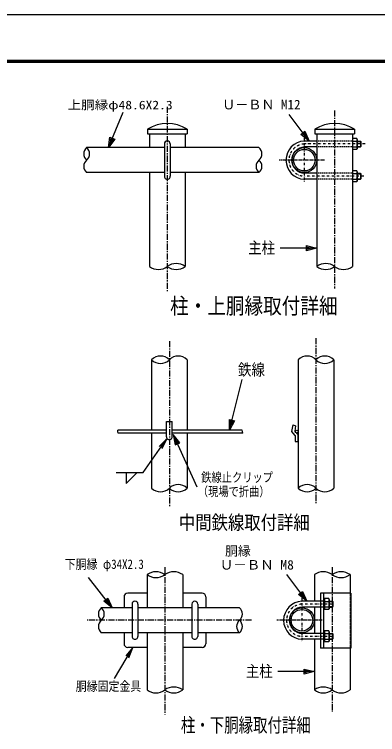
# Model space of a CAD drawing. Units: millimetres, scale not verified. Extents: x -4455 to 4455, y -3150 to 3150.
# Drawn here: x 788 to 2274, y 204 to 3150 of the extents above; entities that cross this region are included whole.
import ezdxf
from ezdxf.enums import TextEntityAlignment as Align

# ---------------------------------------------------------------- set-up
doc = ezdxf.new("R2010")
doc.units = ezdxf.units.MM
doc.header["$LTSCALE"] = 20
for name, pattern in [('USER1', [2, 1.25, -0.25, 0.25, -0.25]), ('USER2', [0.375, 0.25, -0.125]), ('USER3', [1.01, 0.5, -0.25, 0.01, -0.25]), ('USER4', [1.125, 0.75, -0.125, 0.125, -0.125])]:
    doc.linetypes.add(name, pattern=pattern)
for name, color, linetype, lineweight in [('0-1_1', 7, 'Continuous', 25), ('0-2_0', 7, 'Continuous', 25), ('0-4_EXTCNT-L', 2, 'Continuous', 25), ('0-8_WAKU', 7, 'Continuous', 25)]:
    doc.layers.add(name, color=color, linetype=linetype, lineweight=lineweight)
doc.styles.add('ＭＳ ゴシック', font='')
doc.styles.get('ＭＳ ゴシック').set_extended_font_data('MS Gothic')

# ---------------------------------------------------------------- blocks, each defined once
blk = doc.blocks.new('C0')
at = {"layer": '0-1_1', "color": 4}
blk.add_line((18778.7, 34280.4), (19470.5, 37042.5), dxfattribs=at)
blk.add_lwpolyline([(19050.6, 34789.6), (18778.7, 34280.4), (18779, 34857.6)], close=True, dxfattribs=at)
blk.add_lwpolyline([(18982.7, 34806.6), (18846.7, 34552), (18846.9, 34840.6)], dxfattribs=at)
blk = doc.blocks.new('C2')
at = {"layer": '0-1_1', "color": 4}
blk.add_line((30889.1, 37390.3), (31690.8, 39323.4), dxfattribs=at)
blk.add_lwpolyline([(31232.9, 37854), (30889.1, 37390.3), (30974.3, 37961.2)], close=True, dxfattribs=at)
blk.add_lwpolyline([(31168.3, 37880.8), (30996.3, 37648.9), (31038.9, 37934.4)], dxfattribs=at)
blk = doc.blocks.new('C3')
at = {"layer": '0-1_1', "color": 4}
blk.add_line((44336.5, 37750.3), (43250.4, 39198.8), dxfattribs=at)
blk.add_lwpolyline([(44112.6, 38282.3), (44336.5, 37750.3), (43888.5, 38114.4)], close=True, dxfattribs=at)
blk.add_lwpolyline([(44056.6, 38240.3), (44168.5, 37974.3), (43944.5, 38156.3)], dxfattribs=at)
blk = doc.blocks.new('C4')
at = {"layer": '0-1_1', "color": 4}
blk.add_line((44756.8, 31910.3), (42756.8, 31910.3), dxfattribs=at)
blk.add_lwpolyline([(44196.8, 32050.3), (44756.8, 31910.3), (44196.8, 31770.3)], close=True, dxfattribs=at)
blk.add_lwpolyline([(44196.8, 31980.3), (44476.8, 31910.3), (44196.8, 31840.3)], dxfattribs=at)
blk = doc.blocks.new('C1')
at = {"layer": '0-1_1', "color": 4}
blk.add_line((20884.6, 33807.2), (19601.4, 30951), dxfattribs=at)
blk.add_lwpolyline([(20527.4, 33353.8), (20884.6, 33807.2), (20782.8, 33239)], close=True, dxfattribs=at)
blk.add_lwpolyline([(20591.2, 33325.1), (20769.8, 33551.8), (20719, 33267.7)], dxfattribs=at)
blk = doc.blocks.new('DARROWS')
at = {"layer": '0-2_0', "color": 2}
blk.add_line((0, 0), (-19.982, 0), dxfattribs=at)
blk.add_lwpolyline([(-20, -3.333), (0, 0), (-20, 3.333)], dxfattribs=at)

msp = doc.modelspace()

# ---------------------------------------------------------------- linework, layer by layer
at = {"layer": '0-1_1', "color": 4, "linetype": 'USER1'}
for p, q in [((1413.36, 2772.51), (1413.36, 2018.39)), ((2097.96, 2757.48), (2097.96, 2028.8)), ((1421.81, 1814.08), (1421.81, 1135.2)), ((2021.81, 1825.79), (2021.81, 1145.9)), ((1403.54, 888.58), (1403.54, 286.45)), ((2088.14, 888.58), (2088.14, 296.86)), ((1758, 672.06), (1085, 672.06))]:
    msp.add_line(p, q, dxfattribs=at)
at = {"layer": '0-1_1'}
for p, q in [((1332.36, 2680), (1494.36, 2680)), ((1332.36, 2680), (1332.36, 2662)), ((1332.36, 2662), (1494.36, 2662)), ((1340.46, 2662), (1340.46, 2605)), ((1486.26, 2662), (1486.26, 2605)), ((1494.36, 2680), (1494.36, 2662)), ((2016.96, 2680), (2016.96, 2662)), ((2016.96, 2662), (2178.96, 2662)), ((2025.06, 2662), (2025.06, 2119)), ((2170.86, 2662), (2170.86, 2119)), ((2025.06, 2632), (1974.06, 2632)), ((2188.63, 2642.5), (2170.86, 2642.5)), ((2170.86, 2642.5), (2170.86, 2597.5)), ((2170.86, 2631.24), (2188.63, 2631.24)), ((2190.36, 2638.75), (2188.63, 2642.5)), ((2190.36, 2632), (2203.56, 2632)), ((2203.56, 2632), (2203.56, 2608)), ((2203.56, 2632), (2205.36, 2630.2)), ((2205.36, 2630.2), (2205.36, 2609.8)), ((1401.36, 2605), (1083.36, 2605)), ((1401.36, 2620), (1401.36, 2488)), ((1425.36, 2620), (1425.36, 2488)), ((1788.36, 2605), (1425.36, 2605)), ((2025.06, 2608), (1974.06, 2608)), ((2170.86, 2608.76), (2188.63, 2608.76)), ((2190.36, 2608), (2203.56, 2608)), ((2205.36, 2609.8), (2203.56, 2608)), ((2188.63, 2510.5), (2170.86, 2510.5)), ((2170.86, 2510.5), (2170.86, 2465.5)), ((2190.36, 2506.75), (2188.63, 2510.5)), ((1401.36, 2503), (1083.36, 2503)), ((1340.46, 2503), (1340.46, 2119)), ((1788.36, 2503), (1425.36, 2503)), ((1486.26, 2503), (1486.26, 2119)), ((2025.06, 2500), (1974.06, 2500)), ((2025.06, 2476), (1974.06, 2476)), ((2170.86, 2499.24), (2188.63, 2499.24)), ((2170.86, 2476.76), (2188.63, 2476.76)), ((2190.36, 2500), (2203.56, 2500)), ((2190.36, 2476), (2203.56, 2476)), ((2203.56, 2500), (2203.56, 2476)), ((2203.56, 2500), (2205.36, 2498.2)), ((2203.56, 2476), (2205.36, 2477.8)), ((2205.36, 2498.2), (2205.36, 2477.8)), ((1348.91, 1737.57), (1348.91, 1449.57)), ((1494.71, 1737.57), (1494.71, 1449.57)), ((1948.91, 1737.57), (1948.91, 1212.57)), ((2094.71, 1737.57), (2094.71, 1212.57)), ((1433.81, 1422.57), (1433.81, 1485.57)), ((1409.81, 1449.57), (1210.61, 1449.57)), ((1719.62, 1449.57), (1433.81, 1449.57)), ((1409.81, 1437.57), (1211.81, 1437.57)), ((1348.91, 1437.57), (1348.91, 1212.57)), ((1721.81, 1437.57), (1433.81, 1437.57)), ((1494.71, 1437.57), (1494.71, 1212.57)), ((1330.64, 858.58), (1330.64, 723.06)), ((1476.44, 858.58), (1476.44, 723.06)), ((2015.24, 858.58), (2015.24, 750.06)), ((2161.04, 858.58), (2161.04, 783.06)), ((1330.64, 783.06), (1251.25, 783.06)), ((1555.84, 783.06), (1476.44, 783.06)), ((2164.04, 783.06), (2040.66, 783.06)), ((2164.04, 783.06), (2164.04, 558.06)), ((1269.25, 738.06), (1269.25, 606.06)), ((1293.25, 738.06), (1293.25, 606.06)), ((1513.84, 738.06), (1513.84, 606.06)), ((1537.84, 738.06), (1537.84, 606.06)), ((2052.66, 750.06), (1964.24, 750.06)), ((2056.04, 760.56), (2056.04, 715.56)), ((2056.04, 749.3), (2073.81, 749.3)), ((2075.54, 756.81), (2075.54, 719.31)), ((2075.54, 750.06), (2088.74, 750.06)), ((2088.74, 750.06), (2090.54, 748.26)), ((2088.74, 750.06), (2088.74, 726.06)), ((2090.54, 748.26), (2090.54, 727.86)), ((1269.25, 723.06), (1143.25, 723.06)), ((1269.25, 723.06), (1223.54, 723.06)), ((1513.84, 723.06), (1293.25, 723.06)), ((1583.54, 723.06), (1537.84, 723.06)), ((1708.84, 723.06), (1537.84, 723.06)), ((2052.66, 726.06), (1964.24, 726.06)), ((2015.24, 726.06), (2015.24, 618.06)), ((2056.04, 726.82), (2073.81, 726.82)), ((2073.81, 715.56), (2056.04, 715.56)), ((2075.54, 719.31), (2073.81, 715.56)), ((2075.54, 726.06), (2088.74, 726.06)), ((2090.54, 727.86), (2088.74, 726.06)), ((1269.25, 621.06), (1143.25, 621.06)), ((1269.25, 621.06), (1223.54, 621.06)), ((1513.84, 621.06), (1293.25, 621.06)), ((1330.64, 621.06), (1330.64, 387.06)), ((1476.44, 621.06), (1476.44, 387.06)), ((1583.54, 621.06), (1537.84, 621.06)), ((1708.84, 621.06), (1537.84, 621.06)), ((2056.04, 628.56), (2056.04, 583.56)), ((2075.54, 624.81), (2075.54, 587.31)), ((2052.66, 618.06), (1964.24, 618.06)), ((2052.66, 594.06), (1964.24, 594.06)), ((2015.24, 594.06), (2015.24, 387.06)), ((2056.04, 617.3), (2073.81, 617.3)), ((2056.04, 594.82), (2073.81, 594.82)), ((2075.54, 618.06), (2088.74, 618.06)), ((2075.54, 594.06), (2088.74, 594.06)), ((2088.74, 618.06), (2090.54, 616.26)), ((2088.74, 618.06), (2088.74, 594.06)), ((2088.74, 594.06), (2090.54, 595.86)), ((2090.54, 616.26), (2090.54, 595.86)), ((1330.64, 561.06), (1251.25, 561.06)), ((1555.84, 561.06), (1476.44, 561.06)), ((2073.81, 583.56), (2056.04, 583.56)), ((2075.54, 587.31), (2073.81, 583.56)), ((2164.04, 558.06), (2040.66, 558.06)), ((2161.04, 558.06), (2161.04, 387.06))]:
    msp.add_line(p, q, dxfattribs=at)
at = {"layer": '0-1_1', "color": 4, "linetype": 'USER3'}
for p, q in [((1974.06, 2644), (1974.06, 2464)), ((2222.33, 2620), (1974.06, 2620)), ((2217.75, 2488), (1974.06, 2488)), ((1964.24, 762.06), (1964.24, 582.06)), ((2088.14, 738.06), (1964.24, 738.06)), ((2088.14, 606.06), (1964.24, 606.06))]:
    msp.add_line(p, q, dxfattribs=at)
at = {"layer": '0-1_1', "linetype": 'USER2'}
for p, q in [((2170.86, 2632), (2025.06, 2632)), ((2170.86, 2608), (2025.06, 2608)), ((2170.86, 2500), (2025.06, 2500)), ((2170.86, 2476), (2025.06, 2476))]:
    msp.add_line(p, q, dxfattribs=at)
at = {"layer": '0-1_1', "color": 4}
for p, q in [((2190.36, 2630.2), (2205.36, 2630.2)), ((2190.36, 2609.8), (2205.36, 2609.8)), ((2190.36, 2498.2), (2205.36, 2498.2)), ((2190.36, 2477.8), (2205.36, 2477.8)), ((2075.54, 748.26), (2090.54, 748.26)), ((2075.54, 727.86), (2090.54, 727.86)), ((2075.54, 616.26), (2090.54, 616.26)), ((2075.54, 595.86), (2090.54, 595.86))]:
    msp.add_line(p, q, dxfattribs=at)
at = {"layer": '0-1_1', "color": 4, "linetype": 'USER4'}
for p, q in [((2057.02, 2554), (1871.02, 2554)), ((2047.2, 672.06), (1861.2, 672.06))]:
    msp.add_line(p, q, dxfattribs=at)
at = {"layer": '0-1_1'}
for points in [[(2016.96, 2680), (2178.96, 2680), (2178.96, 2662)], [(2190.36, 2638.75), (2190.36, 2601.25), (2188.63, 2597.5), (2170.86, 2597.5)], [(2190.36, 2506.75), (2190.36, 2469.25), (2188.63, 2465.5), (2170.86, 2465.5)], [(1409.81, 1422.57), (1409.81, 1485.57), (1433.81, 1485.57)], [(2075.54, 756.81), (2073.81, 760.56), (2056.04, 760.56)], [(2075.54, 624.81), (2073.81, 628.56), (2056.04, 628.56)]]:
    msp.add_lwpolyline(points, dxfattribs=at)
for centre, radius in [((1974.06, 2554), 51), ((1974.06, 2554), 44.1), ((1942.91, 1443.57), 6), ((1964.24, 672.06), 51), ((1964.24, 672.06), 44.1)]:
    msp.add_circle(centre, radius, dxfattribs=at)
for centre, radius, start, end in [((1413.36, 2555.31), 148.69, 56.99119, 123.00881), ((2097.96, 2555.31), 148.69, 56.99119, 123.00881), ((1413.36, 2620), 12, 0, 179.99992), ((1977.06, 2554), 78, 92.20415, 267.79602), ((2173.22, 2638.75), 17.14, 334.02042, 0), ((2153.02, 2620), 37.34, 342.4809, 17.51953), ((1977.06, 2554), 54, 93.18465, 266.81534), ((2173.22, 2601.25), 17.14, 0, 25.97959), ((2173.22, 2506.75), 17.14, 334.02042, 0), ((1413.36, 2488), 12, 179.99992, 0), ((2153.02, 2488), 37.34, 342.4809, 17.51953), ((2173.22, 2469.25), 17.14, 0, 25.97959), ((1421.81, 1422.57), 12, 179.99965, 359.99973), ((1281.25, 738.06), 12, 0, 179.99992), ((1525.84, 738.06), 12, 0, 179.99992), ((1967.24, 672.06), 78, 92.20415, 267.79602), ((2058.4, 756.81), 17.14, 334.02042, 0), ((2038.2, 738.06), 37.34, 342.4809, 17.51953), ((1967.24, 672.06), 54, 93.18465, 266.81534), ((2058.4, 719.31), 17.14, 0, 25.97959), ((2058.4, 624.81), 17.14, 334.02042, 0), ((1281.25, 606.06), 12, 179.99992, 0), ((1525.84, 606.06), 12, 179.99992, 0), ((2038.2, 606.06), 37.34, 342.4809, 17.51953), ((2058.4, 587.31), 17.14, 0, 25.97959)]:
    msp.add_arc(centre, radius, start, end, dxfattribs=at)
at = {"layer": '0-1_1', "color": 4}
for centre, radius, start, end in [((1104.45, 2579.5), 33.09, 129.59811, 230.40164), ((1062.27, 2579.5), 33.09, 309.59845, 50.40183), ((1767.27, 2579.5), 33.09, 309.59845, 50.40183), ((1104.45, 2528.5), 33.09, 129.59836, 230.40189), ((1809.45, 2528.5), 33.09, 129.59836, 230.40189), ((1767.27, 2528.5), 33.09, 309.59845, 50.40155), ((1449.81, 2069.64), 61.36, 53.55527, 126.44436), ((2061.51, 2069.64), 61.36, 53.55557, 126.44466), ((1376.91, 2168.36), 61.36, 233.55548, 306.44443), ((1449.81, 2168.36), 61.36, 233.55563, 306.44473), ((2061.51, 2168.36), 61.36, 233.55534, 306.44443), ((2134.41, 2168.36), 61.36, 233.55563, 306.44473), ((1385.36, 1700.78), 51.79, 45.26329, 134.73663), ((1458.26, 1700.78), 51.79, 45.26329, 134.73663), ((1985.36, 1700.78), 51.79, 45.26329, 134.73663), ((2058.26, 1700.78), 51.79, 45.26329, 134.73663), ((1385.36, 1774.35), 51.79, 225.26355, 314.73669), ((2058.26, 1774.35), 51.79, 225.26337, 314.73669), ((1037.88, 1426.29), 174.29, 3.71096, 7.67615), ((1230, 1354.01), 498.85, 9.64231, 11.04335), ((1385.36, 1249.35), 51.79, 225.26337, 314.73669), ((1458.26, 1175.78), 51.79, 45.26356, 134.73663), ((1458.26, 1249.35), 51.79, 225.26337, 314.73669), ((1985.36, 1175.78), 51.79, 45.26329, 134.73663), ((1985.36, 1249.35), 51.79, 225.26364, 314.73678), ((2058.26, 1249.35), 51.79, 225.26364, 314.73678), ((1367.09, 809.22), 61.36, 53.55557, 126.44466), ((1367.09, 907.93), 61.36, 233.55534, 306.44443), ((1439.99, 809.22), 61.36, 53.55527, 126.44436), ((2051.69, 809.22), 61.36, 53.55527, 126.44436), ((2124.59, 809.22), 61.36, 53.55527, 126.44436), ((2124.59, 907.93), 61.36, 233.55563, 306.44473), ((1164.34, 697.56), 33.09, 129.59811, 230.40164), ((1122.15, 697.56), 33.09, 309.59845, 50.40183), ((1687.74, 697.56), 33.09, 309.59845, 50.40183), ((1164.34, 646.56), 33.09, 129.59836, 230.40189), ((1729.93, 646.56), 33.09, 129.59836, 230.40189), ((1687.74, 646.56), 33.09, 309.59845, 50.40155), ((1367.09, 436.42), 61.36, 233.55548, 306.44443), ((1439.99, 337.7), 61.36, 53.55527, 126.44436), ((1439.99, 436.42), 61.36, 233.55563, 306.44473), ((2051.69, 337.7), 61.36, 53.55557, 126.44466), ((2051.69, 436.42), 61.36, 233.55534, 306.44443), ((2124.59, 436.42), 61.36, 233.55563, 306.44473)]:
    msp.add_arc(centre, radius, start, end, dxfattribs=at)
at = {"layer": '0-1_1', "color": 4, "linetype": 'USER3'}
for centre in [(1977.06, 2554), (1967.24, 672.06)]:
    msp.add_arc(centre, 66, 93.18471, 266.81549, dxfattribs=at)
at = {"layer": '0-2_0'}
for p, q in [((1937, 1427.77), (1928.93, 1437.55)), ((1937, 1427.77), (1937.01, 1403.44)), ((1948.26, 1402.55), (1948.42, 1429.78)), ((1936.9, 1403.45), (1948.26, 1402.55)), ((1236.25, 768.06), (1236.25, 723.06)), ((1570.84, 768.06), (1570.84, 723.06)), ((2040.66, 783.06), (2040.66, 558.06)), ((2052.66, 783.06), (2052.66, 558.06)), ((1236.25, 621.06), (1236.25, 576.06)), ((1570.84, 621.06), (1570.84, 576.06)), ((2161.04, 558.06), (2161.24, 558.06))]:
    msp.add_line(p, q, dxfattribs=at)
at = {"layer": '0-2_0', "linetype": 'USER2'}
msp.add_line((2161.04, 783.06), (2161.04, 558.06), dxfattribs=at)
at = {"layer": '0-2_0'}
for points in [[(1928.76, 1437.75), (1923.45, 1443.89), (1928.04, 1471.13), (1937.58, 1467.25)], [(1937.58, 1467.25), (1935.22, 1444.79), (1948.42, 1429.78)], [(1245.68, 1276.01), (1245.68, 1231.01), (1290.68, 1276.01)]]:
    msp.add_lwpolyline(points, dxfattribs=at)
for centre, start, end in [((1251.25, 768.06), 90, 180), ((1555.84, 768.06), 0, 90), ((1251.25, 576.06), 180, 270), ((1555.84, 576.06), 270, 0)]:
    msp.add_arc(centre, 15, start, end, dxfattribs=at)
at = {"layer": '0-4_EXTCNT-L', "color": 4}
msp.add_line((1198, 434), (1271.47, 558.48), dxfattribs=at)
msp.add_lwpolyline([(1204.02, 1276.01), (1314, 1276.01), (1410.81, 1412.49)], dxfattribs=at)
at = {"layer": '0-8_WAKU', "color": 3}
msp.add_lwpolyline([(-4455, 3150), (4455, 3150), (4455, -3150), (-4455, -3150)], close=True, dxfattribs=at)
at = {"layer": '0-8_WAKU'}
for points in [[(-4155, 2962.5), (4155, 2962.5), (4155, -2962.5), (-4155, -2962.5)], [(-4153.13, 2960.62), (4153.12, 2960.62), (4153.12, -2960.63), (-4153.13, -2960.63)], [(-4151.25, 2958.75), (4151.25, 2958.75), (4151.25, -2958.75), (-4151.25, -2958.75)], [(-4149.38, 2956.87), (4149.37, 2956.87), (4149.37, -2956.88), (-4149.38, -2956.88)], [(-4147.5, 2955), (4147.5, 2955), (4147.5, -2955), (-4147.5, -2955)]]:
    msp.add_lwpolyline(points, close=True, dxfattribs=at)

# ---------------------------------------------------------------- block references
at = {"layer": '0-2_0', "yscale": 0.075}
for name, p, xscale in [('C2', (-1144.2, -199.27), 0.075), ('C3', (-1331.7, -199.27), 0.075), ('C4', (-1331.7, -199.27), 0.075), ('C0', (259.38, -1121.46), 0.075), ('C1', (3003.94, -1103.43), -0.075), ('C3', (-1341.52, -2081.21), 0.075), ('C4', (-1341.52, -1931.21), 0.075)]:
    msp.add_blockref(name, p, dxfattribs=dict(at, xscale=xscale))
at = {"layer": '0-2_0', "xscale": 0.075, "yscale": 0.075, "rotation": 60.48528}
msp.add_blockref('C2', (2486.42, -2674.5), dxfattribs=at)
at = {"layer": '0-4_EXTCNT-L', "xscale": 2.25, "yscale": 2.25}
for p, rotation in [((1412.55, 1414.93), 54.64837), ((1273, 561.06), 59.44771)]:
    msp.add_blockref('DARROWS', p, dxfattribs=dict(at, rotation=rotation))

# ---------------------------------------------------------------- texts
at = {"layer": '0-1_1', "color": 4, "style": 'ＭＳ ゴシック'}
for s, height, width, p in [('上胴縁φ48.6X2.3', 35.37, 1.15, (1005.37, 2751.15)), ('主柱', 47.36, 0.85, (1744.4, 2157.54)), ('柱・上胴縁取付詳細', 65.66, 0.85, (1424.8, 1905.36)), ('鉄線', 47.36, 0.85, (1702.88, 1659.22)), ('中間鉄線取付詳細', 57.73, 0.85, (1460.7, 1025.81)), ('下胴縁 φ34X2.3', 38.48, 0.85, (994, 870.61)), ('Ｕ－ＢＮ M8', 38.48, 1.05, (1628.34, 868.04)), ('主柱', 47.36, 0.85, (1734.58, 425.59)), ('胴縁固定金具', 38.48, 0.85, (1039, 371.61)), ('柱・下胴縁取付詳細', 57.73, 0.75, (1469.07, 197.27))]:
    msp.add_text(s, height=height, dxfattribs=dict(at, width=width)).set_placement(p, align=Align.BOTTOM_LEFT)
for s, height, p in [('Ｕ－ＢＮ M12', 39.19, (1638.16, 2749.85)), (' 胴縁', 38.48, (1623.62, 924.72))]:
    msp.add_text(s, height=height, dxfattribs=at).set_placement(p, align=Align.BOTTOM_LEFT)
at = {"layer": '0-4_EXTCNT-L', "color": 4, "style": 'ＭＳ ゴシック', "width": 0.8}
for s, p in [('鉄線止クリップ', (1552.39, 1226.13)), ('（現場で折曲）', (1538.35, 1168.01))]:
    msp.add_text(s, height=38.42, dxfattribs=at).set_placement(p, align=Align.BOTTOM_LEFT)

doc.saveas('drawing.dxf')
